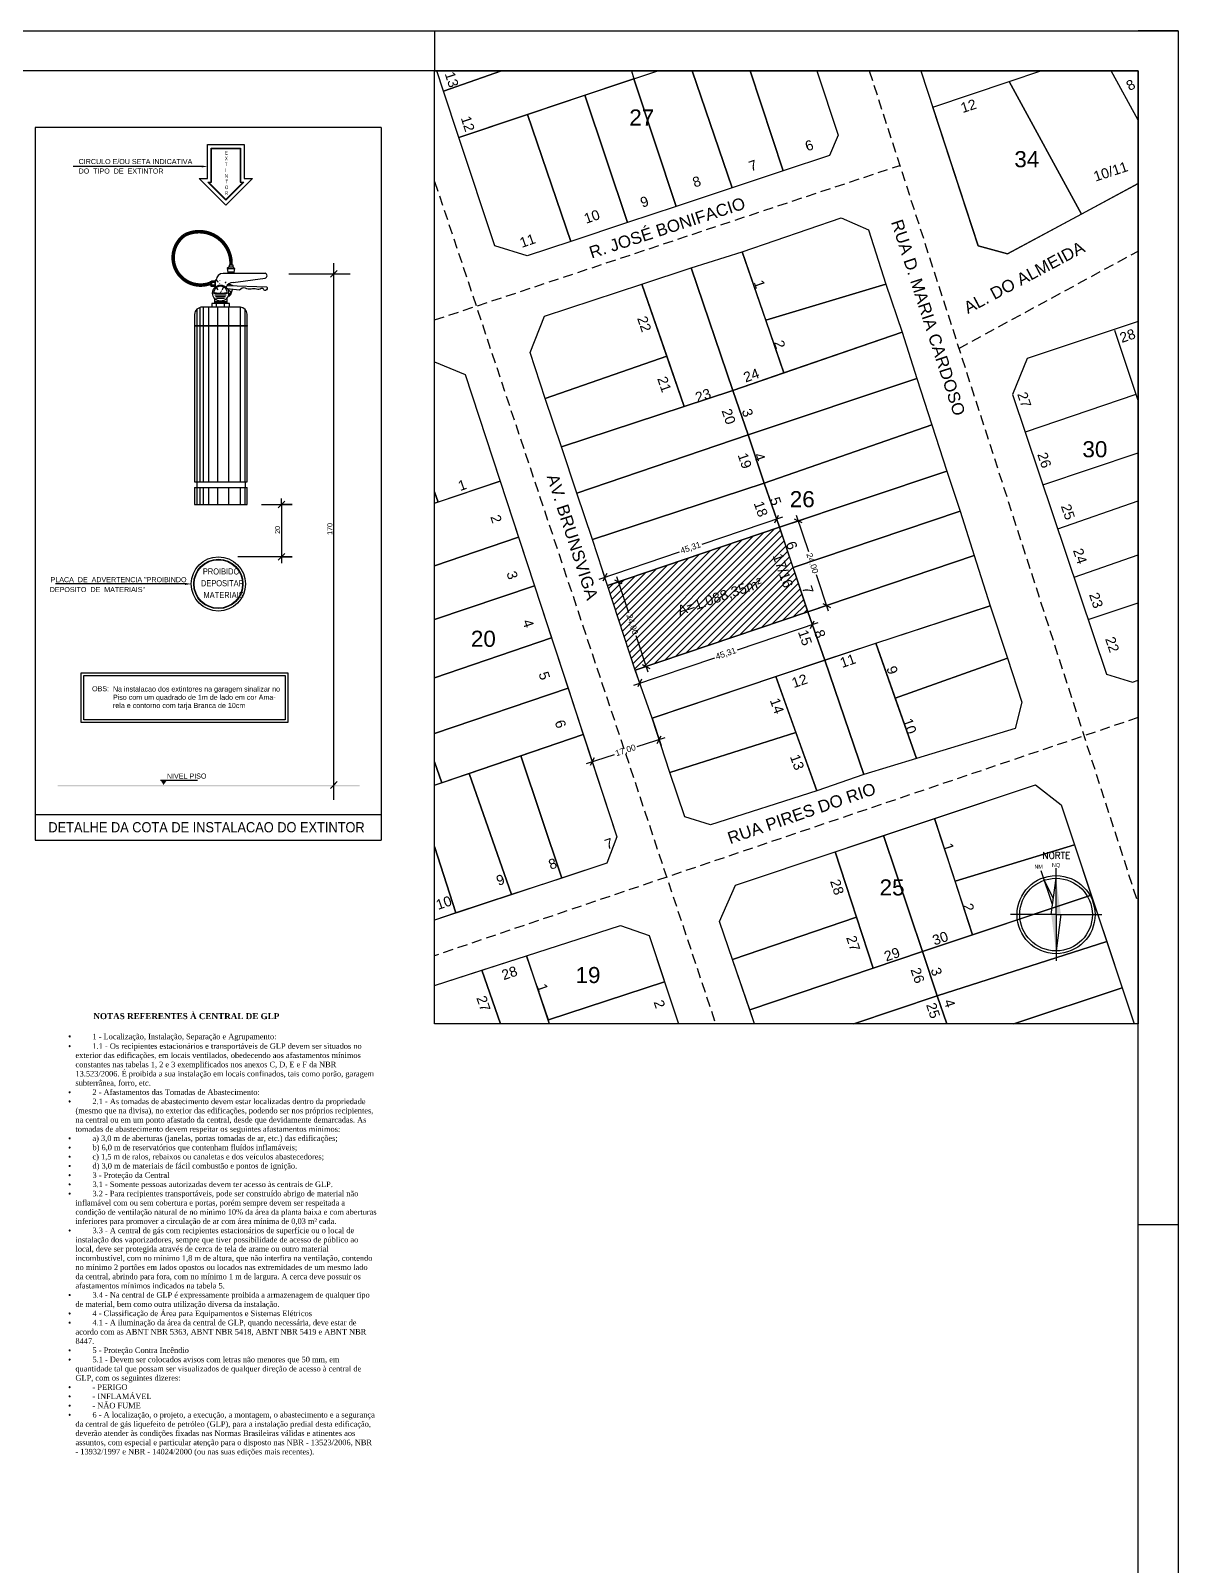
# Model space of a CAD drawing. Extents: x -120 to 1117, y 5 to 675.
# Drawn here: x 60.55 to 89.1, y 90.64 to 128.8 of the extents above; entities that cross this region are included whole.
import ezdxf
from ezdxf.enums import TextEntityAlignment as Align

# ---------------------------------------------------------------- set-up
doc = ezdxf.new("R2010")
doc.units = 0
doc.header["$MEASUREMENT"] = 0
doc.linetypes.add('HIDDEN', pattern=[0.375, 0.25, -0.125])
doc.layers.get('0').update_dxf_attribs({"linetype": 'CONTINUOUS'})
doc.layers.get('DEFPOINTS').update_dxf_attribs({"linetype": 'CONTINUOUS'})
for name, color, linetype in [('02', 2, 'CONTINUOUS'), ('03', 7, 'CONTINUOUS'), ('05', 4, 'CONTINUOUS'), ('carimbo', 4, 'CONTINUOUS'), ('cota', 1, 'CONTINUOUS'), ('projecao', 4, 'HIDDEN'), ('texto', 7, 'CONTINUOUS')]:
    doc.layers.add(name, color=color, linetype=linetype)
doc.styles.add('ROMAND', font='arial.ttf')
doc.styles.add('ROMANT', font='romant')
doc.styles.get("Standard").update_dxf_attribs({"font": 'arial.ttf'})
doc.dimstyles.new('cotass', dxfattribs={"dimtxt": 0.15, "dimasz": 0.15, "dimexe": 0.15, "dimexo": 0, "dimgap": 0.05, "dimtad": 0, "dimzin": 4, "dimdsep": 46, "dimtxsty": 'Standard', "dimblk": 'OBLIQUE', "dimcen": 0, "dimdle": 0.15, "dimclrd": 256, "dimclrt": 4, "dimadec": 0, "dimazin": 1, "dimtfac": 1, "dimtix": 1, "dimtofl": 0, "dimtmove": 0, "dimatfit": 3, "dimldrblk": 'OPEN30', "dimfxl": 0, "dimtolj": 1, "dimtzin": 0, "dimlwd": -1, "dimarcsym": 0})

# ---------------------------------------------------------------- blocks, each defined once
blk = doc.blocks.new('A1')
for p, q in [((656, 594), (656, 584)), ((841, 594), (831, 594))]:
    blk.add_line(p, q)
blk.add_lwpolyline([(841, 0), (0, 0), (0, 594), (841, 594)], close=True)
at = {"color": 2}
blk.add_lwpolyline([(831, 10), (831, 584), (30, 584), (30, 10), (831, 10)], dxfattribs=at)
blk.add_lwpolyline([(841, 297), (831, 297)])
blk = doc.blocks.new('_Oblique')
at = {"color": 0, "linetype": 'ByBlock', "lineweight": -2}
blk.add_line((-0.5, -0.5), (0.5, 0.5), dxfattribs=at)
blk = doc.blocks.new('*D546')
at = {"layer": 'cota', "color": 0, "lineweight": -2, "transparency": 16777216}
for p, q in [((79.178, 116.45), (79.787, 116.655)), ((79.884, 114.35), (80.494, 114.555))]:
    blk.add_line(p, q, dxfattribs=at)
at = {"layer": 'cota', "transparency": 16777216}
for p, q in [((79.597, 116.749), (79.901, 115.845)), ((80.399, 114.365), (80.095, 115.269))]:
    blk.add_line(p, q, dxfattribs=at)
at = {"layer": 'DEFPOINTS', "color": 0, "transparency": 16777216}
for p in [(79.178, 116.45), (79.645, 116.607), (79.884, 114.35)]:
    blk.add_point(p, dxfattribs=at)
at = {"layer": 'cota', "transparency": 16777216, "xscale": 0.15, "yscale": 0.15, "zscale": 0.15}
for p, rotation in [((79.645, 116.607), 108.5882823860844), ((80.352, 114.507), 288.5882823860844)]:
    blk.add_blockref('_Oblique', p, dxfattribs=dict(at, rotation=rotation))
at = {"layer": 'cota', "color": 4, "transparency": 16777216, "insert": (79.998, 115.557), "char_height": 0.15, "attachment_point": 5, "rotation": 288.5883}
blk.add_mtext('\\A1;24.00', dxfattribs=at)
blk = doc.blocks.new('_Open30')
at = {"color": 0, "linetype": 'ByBlock', "lineweight": -2}
for p, q in [((-1, 0.27), (0, 0)), ((0, 0), (-1, -0.27)), ((0, 0), (-1, 0))]:
    blk.add_line(p, q, dxfattribs=at)
blk = doc.blocks.new('*D547')
at = {"layer": 'cota', "color": 0, "lineweight": -2, "transparency": 16777216}
for p, q in [((79.178, 116.45), (79.06, 116.8)), ((74.903, 115), (74.785, 115.35))]:
    blk.add_line(p, q, dxfattribs=at)
at = {"layer": 'cota', "transparency": 16777216}
for p, q in [((79.25, 116.706), (77.246, 116.026)), ((74.691, 115.159), (76.694, 115.839))]:
    blk.add_line(p, q, dxfattribs=at)
at = {"layer": 'DEFPOINTS', "color": 0, "transparency": 16777216}
for p in [(79.108, 116.658), (79.178, 116.45), (74.903, 115)]:
    blk.add_point(p, dxfattribs=at)
at = {"layer": 'cota', "transparency": 16777216, "xscale": 0.15, "yscale": 0.15, "zscale": 0.15}
for p, rotation in [((79.108, 116.658), 18.73597466963692), ((74.833, 115.208), 198.7359746696369)]:
    blk.add_blockref('_Oblique', p, dxfattribs=dict(at, rotation=rotation))
at = {"layer": 'cota', "color": 4, "transparency": 16777216, "insert": (76.97, 115.933), "char_height": 0.15, "attachment_point": 5, "rotation": 18.736}
blk.add_mtext('\\A1;45,31', dxfattribs=at)
blk = doc.blocks.new('*D548')
at = {"layer": 'cota', "color": 0, "lineweight": -2, "transparency": 16777216}
for p, q in [((79.884, 114.35), (80.042, 113.884)), ((75.591, 112.9), (75.748, 112.434))]:
    blk.add_line(p, q, dxfattribs=at)
at = {"layer": 'cota', "transparency": 16777216}
for p, q in [((80.136, 114.074), (78.123, 113.395)), ((75.558, 112.528), (77.57, 113.208))]:
    blk.add_line(p, q, dxfattribs=at)
at = {"layer": 'DEFPOINTS', "color": 0, "transparency": 16777216}
for p in [(79.884, 114.35), (75.591, 112.9), (75.7, 112.576)]:
    blk.add_point(p, dxfattribs=at)
at = {"layer": 'cota', "transparency": 16777216, "xscale": 0.15, "yscale": 0.15, "zscale": 0.15}
for p, rotation in [((79.994, 114.026), 18.65983298043305), ((75.7, 112.576), 198.659832980433)]:
    blk.add_blockref('_Oblique', p, dxfattribs=dict(at, rotation=rotation))
at = {"layer": 'cota', "color": 4, "transparency": 16777216, "insert": (77.847, 113.301), "char_height": 0.15, "attachment_point": 5, "rotation": 18.6598}
blk.add_mtext('\\A1;45,31', dxfattribs=at)
blk = doc.blocks.new('*D549')
at = {"layer": 'cota', "color": 0, "lineweight": -2, "transparency": 16777216}
for p, q in [((74.903, 115), (75.316, 115.135)), ((75.591, 112.9), (76.004, 113.035))]:
    blk.add_line(p, q, dxfattribs=at)
at = {"layer": 'cota', "transparency": 16777216}
for p, q in [((75.127, 115.231), (75.423, 114.328)), ((75.908, 112.846), (75.612, 113.75))]:
    blk.add_line(p, q, dxfattribs=at)
at = {"layer": 'DEFPOINTS', "color": 0, "transparency": 16777216}
for p in [(74.903, 115), (75.861, 112.989), (75.591, 112.9)]:
    blk.add_point(p, dxfattribs=at)
at = {"layer": 'cota', "transparency": 16777216, "xscale": 0.15, "yscale": 0.15, "zscale": 0.15}
for p, rotation in [((75.174, 115.089), 108.1274610038362), ((75.861, 112.989), 288.1274610038362)]:
    blk.add_blockref('_Oblique', p, dxfattribs=dict(at, rotation=rotation))
at = {"layer": 'cota', "color": 4, "transparency": 16777216, "insert": (75.518, 114.039), "char_height": 0.15, "attachment_point": 5, "rotation": 288.1275}
blk.add_mtext('\\A1;24.00', dxfattribs=at)
blk = doc.blocks.new('*D550')
at = {"layer": 'cota', "color": 0, "lineweight": -2, "transparency": 16777216}
for p, q in [((76.009, 111.7), (76.231, 111.026)), ((74.345, 111.154), (74.567, 110.479))]:
    blk.add_line(p, q, dxfattribs=at)
at = {"layer": 'cota', "transparency": 16777216}
for p, q in [((76.326, 111.215), (75.633, 110.987)), ((74.377, 110.575), (75.071, 110.803))]:
    blk.add_line(p, q, dxfattribs=at)
at = {"layer": 'DEFPOINTS', "color": 0, "transparency": 16777216}
for p in [(76.009, 111.7), (74.345, 111.154), (74.52, 110.622)]:
    blk.add_point(p, dxfattribs=at)
at = {"layer": 'cota', "transparency": 16777216, "xscale": 0.15, "yscale": 0.15, "zscale": 0.15}
for p, rotation in [((76.184, 111.168), 18.17298431495165), ((74.52, 110.622), 198.1729843149517)]:
    blk.add_blockref('_Oblique', p, dxfattribs=dict(at, rotation=rotation))
at = {"layer": 'cota', "color": 4, "transparency": 16777216, "insert": (75.352, 110.895), "char_height": 0.15, "attachment_point": 5, "rotation": 18.173}
blk.add_mtext('\\A1;17,00', dxfattribs=at)

msp = doc.modelspace()

# ---------------------------------------------------------------- hatches: boundary and pattern name
at = {"layer": 'carimbo'}
h = msp.add_hatch(dxfattribs=at)
h.set_pattern_fill('ANSI31', color=253, style=0)
h.set_pattern_definition([(45, (5, 69.4), (-0.08838835, 0.08838835), [])])
h.paths.add_polyline_path([(75.591, 112.9), (74.903, 115), (79.178, 116.45), (79.884, 114.35)])

# ---------------------------------------------------------------- linework, layer by layer
at = {"layer": '02', "color": 4}
for p, q in [((60.664, 126.391), (60.664, 108.673)), ((69.27, 126.391), (60.664, 126.391)), ((69.27, 126.391), (69.27, 108.673)), ((60.664, 109.306), (69.27, 109.306)), ((60.664, 108.673), (69.27, 108.673))]:
    msp.add_line(p, q, dxfattribs=at)
at = {"layer": '02', "color": 5, "linetype": 'Continuous'}
for p, q in [((64.8, 125.423), (61.608, 125.423)), ((68.089, 109.672), (68.089, 123.02)), ((66.97, 122.756), (68.496, 122.756)), ((68.174, 122.84), (68.005, 122.671)), ((68.089, 122.756), (68.174, 122.84)), ((66.79, 117.015), (66.79, 117.165)), ((66.289, 117.015), (67.053, 117.015)), ((66.875, 117.099), (66.706, 116.931)), ((66.79, 117.015), (66.875, 117.099)), ((66.79, 117.015), (66.79, 115.714)), ((67.053, 117.015), (66.79, 117.015)), ((67.053, 115.714), (65.706, 115.714)), ((66.875, 115.799), (66.706, 115.63)), ((66.79, 115.714), (66.875, 115.799)), ((66.79, 115.714), (67.053, 115.714)), ((66.79, 115.714), (66.79, 115.559)), ((64.393, 115.042), (61.165, 115.042)), ((63.781, 110.164), (64.615, 110.164)), ((64.615, 110.164), (64.699, 110.164))]:
    msp.add_line(p, q, dxfattribs=at)
at = {"layer": '02', "linetype": 'Continuous'}
for p, q in [((68.174, 110.125), (68.005, 109.957)), ((68.089, 110.041), (68.174, 110.125))]:
    msp.add_line(p, q, dxfattribs=at)
at = {"layer": '02', "color": 1, "linetype": 'Continuous'}
for points in [[(64.952, 125.97), (65.859, 125.97), (65.859, 125.126), (66.07, 125.126), (65.405, 124.461), (64.741, 125.126), (64.952, 125.126)], [(65.04, 125.881), (65.77, 125.881), (65.77, 125.037), (65.856, 125.037), (65.405, 124.587), (64.955, 125.037), (65.04, 125.037)], [(65.049, 125.873), (65.762, 125.873), (65.762, 125.029), (65.835, 125.029), (65.405, 124.599), (64.975, 125.029), (65.049, 125.029)]]:
    msp.add_lwpolyline(points, close=True, dxfattribs=at)
at = {"layer": '02', "color": 5, "linetype": 'Continuous'}
for points in [[(61.81, 112.832), (66.949, 112.832), (66.949, 111.596), (61.81, 111.596)], [(61.875, 112.766), (66.883, 112.766), (66.883, 111.662), (61.875, 111.662)]]:
    msp.add_lwpolyline(points, close=True, dxfattribs=at)
at = {"layer": '02', "color": 1, "linetype": 'Continuous'}
for radius in [0.675, 0.612, 0.603]:
    msp.add_circle((65.22, 115.042), radius, dxfattribs=at)
at = {"layer": '02', "color": 5, "linetype": 'Continuous'}
for points in [[(64.8, 125.449), (64.8, 125.398), (64.952, 125.423)], [(64.393, 115.067), (64.393, 115.016), (64.545, 115.042)], [(63.781, 110.164), (63.94, 110.164), (63.856, 110.042)]]:
    msp.add_solid(points, dxfattribs=at)
at = {"layer": '03', "color": 4, "linetype": 'Continuous'}
for p, q in [((65.485, 122.929), (65.442, 122.885)), ((65.442, 122.885), (65.62, 122.885)), ((65.442, 122.885), (65.457, 122.797)), ((65.5, 122.973), (65.485, 122.973)), ((65.485, 122.973), (65.485, 122.929)), ((65.485, 122.929), (65.585, 122.929)), ((65.585, 122.973), (65.5, 122.973)), ((65.585, 122.929), (65.585, 122.973)), ((65.62, 122.885), (65.585, 122.929)), ((65.62, 122.885), (65.605, 122.797)), ((65.026, 122.562), (65.052, 122.575)), ((65.026, 122.46), (65.026, 122.562)), ((65.136, 122.575), (65.052, 122.575)), ((65.052, 122.575), (65.052, 122.448)), ((65.052, 122.543), (65.136, 122.543)), ((65.136, 122.448), (65.136, 122.575)), ((65.167, 122.596), (65.138, 122.596)), ((65.138, 122.596), (65.138, 122.421)), ((65.217, 122.558), (65.167, 122.603)), ((65.167, 122.596), (65.21, 122.553)), ((65.21, 122.553), (65.217, 122.558)), ((65.335, 122.767), (66.381, 122.767)), ((65.605, 122.797), (65.457, 122.797)), ((65.457, 122.797), (65.457, 122.767)), ((65.589, 122.541), (66.381, 122.648)), ((65.605, 122.797), (65.605, 122.767)), ((65.026, 122.46), (65.052, 122.448)), ((65.052, 122.484), (65.136, 122.484)), ((65.052, 122.448), (65.136, 122.448)), ((65.098, 122.274), (65.444, 122.274)), ((65.115, 122.285), (65.169, 122.285)), ((65.122, 122.144), (65.122, 122.019)), ((65.129, 122.228), (65.414, 122.228)), ((65.148, 122.188), (65.395, 122.188)), ((65.172, 122.399), (65.205, 122.354)), ((65.176, 122.148), (65.368, 122.148)), ((65.335, 122.413), (65.314, 122.359)), ((65.368, 122.283), (65.423, 122.283)), ((65.426, 122.143), (65.426, 122.019)), ((65.439, 122.464), (66.426, 122.43)), ((65.122, 122.067), (65.426, 122.067)), ((65.122, 122.048), (65.426, 122.048)), ((65.122, 122.032), (65.426, 122.032))]:
    msp.add_line(p, q, dxfattribs=at)
at = {"layer": '03', "color": 1, "linetype": 'Continuous'}
for p, q in [((64.626, 121.743), (64.626, 117.578)), ((64.686, 121.871), (64.686, 117.578)), ((64.755, 121.914), (64.755, 117.578)), ((65.766, 121.925), (64.819, 121.925)), ((64.838, 121.925), (64.838, 117.578)), ((64.972, 121.925), (64.972, 117.578)), ((65.165, 122.019), (65.165, 121.935)), ((65.202, 121.925), (65.202, 117.578)), ((65.361, 122.019), (65.361, 121.935)), ((65.471, 121.925), (65.471, 117.578)), ((65.764, 121.925), (65.764, 117.578)), ((65.874, 121.877), (65.874, 117.578)), ((65.939, 117.578), (65.939, 121.748)), ((64.626, 121.471), (65.939, 121.471)), ((65.939, 121.45), (64.626, 121.45)), ((65.939, 121.471), (65.939, 121.45)), ((64.626, 117.578), (65.939, 117.578)), ((64.681, 117.578), (64.681, 117.438)), ((65.887, 117.578), (65.887, 117.438)), ((64.626, 117.438), (64.626, 117.016)), ((64.626, 117.438), (65.939, 117.438)), ((64.686, 117.438), (64.686, 117.016)), ((64.755, 117.438), (64.755, 117.016)), ((64.838, 117.438), (64.838, 117.016)), ((64.972, 117.438), (64.972, 117.029)), ((65.202, 117.438), (65.202, 117.014)), ((65.471, 117.438), (65.471, 117.014)), ((65.764, 117.438), (65.764, 117.014)), ((65.874, 117.438), (65.874, 117.014)), ((65.939, 117.016), (65.939, 117.438)), ((64.626, 117.016), (65.939, 117.016))]:
    msp.add_line(p, q, dxfattribs=at)
at = {"layer": '03', "color": 4, "linetype": 'Continuous', "const_width": 0.0886}
for points in [[(64.39, 123.721, 0.87075), (64.999, 122.51, 1.459565)], [(64.39, 123.721, -0.568821), (65.535, 122.973, -1.334399)]]:
    msp.add_lwpolyline(points, format="xyb", dxfattribs=at)
at = {"layer": '03', "color": 4, "linetype": 'Continuous'}
for points, const_width in [([(65.249, 122.584, 1), (65.26, 122.584, 1)], 0.0105), ([(65.249, 122.513, 1), (65.26, 122.513, 1)], 0.0105), ([(65.389, 122.539, 1), (65.41, 122.539, 1)], 0.0211)]:
    msp.add_lwpolyline(points, format="xyb", close=True, dxfattribs=dict(at, const_width=const_width))
for points in [[(65.481, 122.504), (65.478, 122.463)], [(65.481, 122.504), (65.577, 122.46)], [(65.748, 122.345), (65.442, 122.384)]]:
    msp.add_lwpolyline(points, dxfattribs=at)
for points in [[(65.471, 122.38), (65.478, 122.335, -0.4472), (65.523, 122.285, -0.286414), (65.463, 122.21), (65.48, 122.193), (65.532, 122.238), (65.573, 122.367)], [(65.893, 122.397, 0.318622), (65.748, 122.345, -0.903886)], [(66.426, 122.43, -0.489122), (66.395, 122.34, -0.488635), (66.341, 122.375, 0.396727), (66.286, 122.385, -0.234891), (66.17, 122.371, 0.153462), (66.035, 122.375, -0.212271), (65.893, 122.397, 0.536791)]]:
    msp.add_lwpolyline(points, format="xyb", dxfattribs=at)
at = {"layer": '03', "color": 1, "linetype": 'Continuous'}
msp.add_lwpolyline([(65.055, 121.935), (65.498, 121.935), (65.498, 122.019), (65.055, 122.019)], close=True, dxfattribs=at)
at = {"layer": '03', "color": 4, "linetype": 'Continuous'}
msp.add_circle((65.275, 122.274), 0.2, dxfattribs=at)
for centre, radius, start, end in [((65.342, 122.591), 0.175, 92.3033, 178.4808), ((65.602, 122.331), 0.211, 93.578, 154.8374), ((66.369, 122.707), 0.0605, 281.4662, 78.5338), ((65.271, 122.274), 0.173, 0, 180)]:
    msp.add_arc(centre, radius, start, end, dxfattribs=at)
at = {"layer": '03', "color": 1, "linetype": 'Continuous'}
for centre, radius, start, end in [((64.82, 121.73), 0.195, 90.4689, 176.2772), ((65.746, 121.732), 0.194, 4.5721, 84.1686)]:
    msp.add_arc(centre, radius, start, end, dxfattribs=at)
at = {"layer": '03', "color": 4, "linetype": 'Continuous'}
for points in [[(64.984, 122.554), (65.026, 122.562), (65.017, 122.466)], [(65.259, 122.292), (65.285, 122.283), (65.34, 122.39)], [(65.469, 122.226), (65.475, 122.285), (65.487, 122.231), (65.501, 122.271)]]:
    msp.add_solid(points, dxfattribs=at)
at = {"layer": '05', "linetype": 'Continuous'}
msp.add_trace([(61.221, 110.041), (61.221, 110.011), (68.733, 110.041), (68.733, 110.011)], dxfattribs=at)
at = {"layer": 'carimbo'}
for p, q in [((87.509, 121.35), (88.1, 119.586)), ((88.045, 119.749), (85.293, 118.813)), ((85.732, 117.509), (88.1, 118.302)), ((86.101, 116.412), (88.1, 117.11)), ((86.505, 115.209), (88.1, 115.768)), ((86.858, 114.16), (88.1, 114.575)), ((85.971, 107.071), (85.684, 107.907)), ((85.991, 107.219), (85.765, 107.672)), ((85.938, 106.818), (86.058, 107.721)), ((85.938, 106.818), (86.058, 107.721)), ((86.058, 106.818), (86.058, 107.97)), ((86.058, 106.818), (86.058, 107.97)), ((86.058, 106.818), (84.923, 106.818)), ((86.179, 106.818), (86.058, 105.915)), ((86.058, 106.818), (86.058, 105.667)), ((86.179, 106.818), (86.058, 105.915)), ((86.058, 106.818), (86.058, 105.667)), ((86.058, 106.818), (87.194, 106.818))]:
    msp.add_line(p, q, dxfattribs=at)
for points in [[(70.6, 127.8), (88.1, 127.8), (88.1, 104.1), (70.6, 104.1)], [(74.337, 127.193), (75.559, 127.6), (76.605, 124.431), (75.394, 124.028), (74.337, 127.193), (74.337, 127.193), (74.337, 127.193)], [(82.991, 126.898), (84.891, 127.535), (86.695, 124.241), (84.853, 123.25), (84.122, 123.45), (82.991, 126.898), (82.991, 126.898), (82.991, 126.898)], [(72.91, 126.717), (74.337, 127.193), (75.394, 124.028), (73.987, 123.56), (72.91, 126.717), (72.91, 126.717), (72.91, 126.717)], [(71.201, 126.147), (72.91, 126.717), (73.987, 123.56), (72.903, 123.2), (72.097, 123.45), (71.201, 126.147), (71.201, 126.147), (71.201, 126.147)], [(78.835, 121.598), (78.247, 123.3), (80.709, 124.15), (81.391, 123.85), (81.828, 122.5), (78.835, 121.598), (78.835, 121.598), (78.835, 121.598)], [(79.288, 120.288), (78.016, 119.85), (76.984, 122.9), (78.247, 123.3), (79.288, 120.288), (79.288, 120.288), (79.288, 120.288)], [(78.016, 119.85), (76.803, 119.451), (75.753, 122.5), (76.984, 122.9), (78.016, 119.85), (78.016, 119.85), (78.016, 119.85)], [(75.753, 122.5), (76.372, 120.702), (73.353, 119.65), (72.972, 120.8), (73.334, 121.7), (75.753, 122.5), (75.753, 122.5), (75.753, 122.5)], [(79.288, 120.288), (78.835, 121.598), (81.828, 122.5), (82.228, 121.3), (79.288, 120.288), (79.288, 120.288), (79.288, 120.288)], [(78.403, 118.75), (78.016, 119.85), (82.228, 121.3), (82.597, 120.15), (78.403, 118.75), (78.403, 118.75), (78.403, 118.75)], [(76.372, 120.702), (76.803, 119.451), (73.759, 118.45), (73.353, 119.65), (76.372, 120.702), (76.372, 120.702), (76.372, 120.702)], [(78.016, 119.85), (78.403, 118.75), (74.141, 117.3), (73.759, 118.45), (78.016, 119.85), (78.016, 119.85), (78.016, 119.85)], [(78.797, 117.55), (78.403, 118.75), (82.597, 120.15), (82.972, 119), (78.797, 117.55), (78.797, 117.55), (78.797, 117.55)], [(78.403, 118.75), (78.797, 117.55), (74.528, 116.15), (74.141, 117.3), (78.403, 118.75), (78.403, 118.75), (78.403, 118.75)], [(79.178, 116.45), (78.797, 117.55), (82.972, 119), (83.341, 117.85), (79.178, 116.45), (79.178, 116.45), (79.178, 116.45)], [(78.797, 117.55), (79.178, 116.45), (74.903, 115), (74.528, 116.15), (78.797, 117.55), (78.797, 117.55), (78.797, 117.55)], [(79.515, 115.448), (79.178, 116.45), (83.341, 117.85), (83.672, 116.85), (79.515, 115.448), (79.515, 115.448), (79.515, 115.448)], [(79.884, 114.35), (79.515, 115.448), (83.672, 116.85), (84.022, 115.75), (79.884, 114.35), (79.884, 114.35), (79.884, 114.35)], [(80.309, 113.15), (79.884, 114.35), (84.022, 115.75), (84.422, 114.5), (80.309, 113.15), (80.309, 113.15), (80.309, 113.15)], [(82.055, 112.201), (81.573, 113.565), (84.422, 114.5), (84.853, 113.2), (82.055, 112.201), (82.055, 112.201), (82.055, 112.201)], [(79.884, 114.35), (80.309, 113.15), (76.009, 111.7), (75.591, 112.9), (79.884, 114.35), (79.884, 114.35), (79.884, 114.35)], [(80.309, 113.15), (81.573, 113.565), (82.584, 110.7), (81.278, 110.3), (80.309, 113.15), (80.309, 113.15), (80.309, 113.15)], [(79.09, 112.739), (80.309, 113.15), (81.278, 110.3), (80.109, 109.9), (79.09, 112.739), (79.09, 112.739), (79.09, 112.739)], [(82.584, 110.7), (82.055, 112.201), (84.853, 113.2), (85.203, 112.1), (85.041, 111.45), (82.584, 110.7), (82.584, 110.7), (82.584, 110.7)], [(79.09, 112.739), (79.589, 111.349), (76.453, 110.35), (76.009, 111.7), (79.09, 112.739), (79.09, 112.739), (79.09, 112.739)], [(72.741, 110.767), (74.298, 111.298), (75.134, 108.75), (74.884, 108.1), (73.762, 107.729), (72.741, 110.767), (72.741, 110.767), (72.741, 110.767)], [(79.589, 111.349), (80.109, 109.9), (77.466, 109.05), (76.822, 109.25), (76.453, 110.35), (79.589, 111.349), (79.589, 111.349), (79.589, 111.349)], [(71.456, 110.329), (72.741, 110.767), (73.762, 107.729), (72.51, 107.316), (71.456, 110.329), (71.456, 110.329), (71.456, 110.329)], [(83.546, 107.648), (83.037, 109.209), (85.547, 110.05), (86.184, 109.55), (86.517, 108.553), (83.546, 107.648), (83.546, 107.648), (83.546, 107.648)], [(83.979, 106.315), (82.734, 105.9), (81.765, 108.783), (83.037, 109.209), (83.979, 106.315), (83.979, 106.315), (83.979, 106.315)], [(82.734, 105.9), (81.51, 105.487), (80.566, 108.381), (81.765, 108.783), (82.734, 105.9), (82.734, 105.9), (82.734, 105.9)], [(83.979, 106.315), (83.546, 107.648), (86.517, 108.553), (86.936, 107.3), (83.979, 106.315), (83.979, 106.315), (83.979, 106.315)], [(80.566, 108.381), (81.097, 106.752), (78.009, 105.7), (77.684, 106.65), (78.084, 107.55), (80.566, 108.381), (80.566, 108.381), (80.566, 108.381)], [(83.103, 104.8), (82.734, 105.9), (86.936, 107.3), (87.32, 106.151), (83.103, 104.8), (83.103, 104.8), (83.103, 104.8)], [(73.428, 104.2), (72.881, 105.792), (75.222, 106.55), (75.934, 106.3), (76.318, 105.149), (73.428, 104.2), (73.428, 104.2), (73.428, 104.2)], [(81.097, 106.752), (81.51, 105.487), (78.438, 104.449), (78.009, 105.7), (81.097, 106.752), (81.097, 106.752), (81.097, 106.752)]]:
    msp.add_lwpolyline(points, close=True, dxfattribs=at)
for points in [[(72.264, 127.8), (70.816, 127.3), (70.652, 127.8)], [(75.493, 127.8), (75.559, 127.6), (71.201, 126.147), (70.816, 127.3), (72.264, 127.8)], [(77.008, 127.8), (78.004, 124.896), (76.605, 124.431), (75.559, 127.6), (76.151, 127.8)], [(78.452, 127.8), (79.267, 125.316), (78.004, 124.896), (77.008, 127.8)], [(80.105, 127.8), (80.641, 126.2), (80.422, 125.7), (79.267, 125.316), (78.452, 127.8)], [(82.696, 127.8), (84.122, 123.45), (84.853, 123.25), (88.1, 124.997)], [(88.1, 124.997), (86.695, 124.241), (84.891, 127.535), (85.681, 127.8)], [(88.1, 126.571), (87.43, 127.8)], [(88.1, 121.567), (85.341, 120.65), (84.978, 119.75), (87.316, 112.8), (87.959, 112.6), (88.1, 112.645)], [(70.6, 120.564), (71.359, 120.25), (72.23, 117.598), (70.686, 117.077), (70.6, 117.329)], [(70.6, 120.564), (71.359, 120.25), (75.134, 108.75), (74.884, 108.1), (70.6, 106.684)], [(70.6, 117.048), (72.23, 117.598), (72.688, 116.201), (70.6, 115.494)], [(70.6, 117.329), (70.686, 117.077), (70.6, 117.048)], [(70.6, 115.494), (72.688, 116.201), (73.084, 114.998), (70.6, 114.155)], [(70.6, 114.155), (73.084, 114.998), (73.509, 113.7), (70.6, 112.711)], [(70.6, 112.711), (73.509, 113.7), (73.919, 112.453), (70.6, 111.323)], [(70.6, 111.323), (73.919, 112.453), (74.298, 111.298), (70.779, 110.098), (70.6, 110.62)], [(70.6, 110.62), (70.779, 110.098), (70.601, 110.036)], [(70.6, 110.036), (71.456, 110.329), (72.51, 107.316), (71.131, 106.86), (70.6, 108.511)], [(78.558, 104.1), (77.684, 106.65), (78.084, 107.55), (85.547, 110.05), (86.184, 109.55), (88.005, 104.1)], [(70.6, 108.511), (71.131, 106.86), (70.6, 106.684)], [(70.6, 105.054), (75.222, 106.55), (75.934, 106.3), (76.668, 104.1)], [(83.344, 104.1), (83.103, 104.8), (87.32, 106.151), (87.704, 105), (85.011, 104.1)], [(72.237, 104.1), (71.777, 105.435), (72.881, 105.792), (73.45, 104.1)], [(78.558, 104.1), (78.438, 104.449), (82.734, 105.9), (83.103, 104.8), (81.03, 104.1)], [(70.6, 105.054), (71.777, 105.435), (72.236, 104.1)], [(73.461, 104.1), (73.428, 104.2), (76.318, 105.149), (76.668, 104.1)], [(85.011, 104.1), (87.704, 105), (88.005, 104.1)], [(81.03, 104.1), (83.103, 104.8), (83.344, 104.1)]]:
    msp.add_lwpolyline(points, dxfattribs=at)
at = {"layer": 'carimbo', "color": 6}
msp.add_lwpolyline([(75.591, 112.9), (74.903, 115), (79.178, 116.45), (79.884, 114.35), (75.591, 112.9)], dxfattribs=at)
at = {"layer": 'carimbo'}
for radius in [0.971, 0.903]:
    msp.add_circle((86.058, 106.818), radius, dxfattribs=at)
for points in [[(86.058, 106.818), (86.179, 106.818), (86.058, 107.721), (86.058, 106.818)], [(86.179, 106.818), (86.058, 106.818), (86.058, 107.721)], [(86.058, 106.818), (86.179, 106.818), (86.058, 107.721), (86.058, 106.818)], [(86.179, 106.818), (86.058, 106.818), (86.058, 107.721)], [(85.938, 106.818), (86.058, 106.818), (86.058, 105.915)], [(85.938, 106.818), (86.058, 106.818), (86.058, 105.915)]]:
    msp.add_solid(points, dxfattribs=at)
at = {"layer": 'projecao'}
for points in [[(81.413, 127.8), (88.1, 107.085)], [(70.6, 121.606), (82.172, 125.45)], [(70.6, 125.05), (77.59, 104.1)], [(83.641, 120.9), (88.1, 123.321)], [(88.1, 111.718), (70.6, 105.797)]]:
    msp.add_lwpolyline(points, dxfattribs=at)

# ---------------------------------------------------------------- block references
at = {"layer": 'carimbo', "xscale": 0.1000000000003638, "yscale": 0.1000000000003638, "zscale": 0.1000000000003638}
msp.add_blockref('A1', (5, 69.4), dxfattribs=at)

# ---------------------------------------------------------------- texts
at = {"layer": 'carimbo'}
for tag, height, style, p in [('NM', 0.096, 'ROMAND', (85.625, 107.963)), ('NORTE', 0.1623, 'ROMANT', (86.069, 108.208)), ('NQ', 0.096, 'ROMAND', (86.059, 108.003))]:
    msp.add_attdef(tag, text='NM', height=height, dxfattribs=dict(at, style=style)).set_placement(p, align=Align.CENTER)
at = {"layer": 'texto'}
for s, height, rotation, p in [('13', 0.25, 288, (70.847, 127.732)), ('8', 0.25, 28, (87.887, 127.296)), ('12', 0.25, 18, (83.734, 126.75)), ('12', 0.25, 288, (71.247, 126.632)), ('6', 0.25, 19, (79.867, 125.797)), ('7', 0.25, 19, (78.467, 125.297)), ('8', 0.25, 19, (77.067, 124.897)), ('10/11', 0.25, 18, (87.04, 125.046)), ('R. JOSÉ BONIFACIO', 0.3, 18, (74.504, 123.131)), ('9', 0.25, 19, (75.767, 124.397)), ('10', 0.25, 19, (74.367, 123.997)), ('RUA D. MARIA CARDOSO', 0.3, 288, (81.949, 124.044)), ('11', 0.25, 19, (72.767, 123.397)), ('AL. DO ALMEIDA', 0.3, 28, (83.865, 121.751)), ('1', 0.25, 289, (78.534, 122.55)), ('22', 0.25, 289, (75.634, 121.65)), ('28', 0.25, 19, (87.693, 121.033)), ('2', 0.25, 289, (79.034, 121.05)), ('24', 0.25, 19, (78.334, 120.05)), ('21', 0.25, 289, (76.134, 120.15)), ('23', 0.25, 19, (77.134, 119.55)), ('27', 0.25, 289, (85.088, 119.764)), ('20', 0.25, 289, (77.734, 119.35)), ('3', 0.25, 289, (78.234, 119.35)), ('26', 0.25, 289, (85.588, 118.264)), ('19', 0.25, 289, (78.134, 118.25)), ('4', 0.25, 289, (78.534, 118.25)), ('1', 0.25, 19, (71.234, 117.35)), ('AV. BRUNSVIGA', 0.3, 288, (73.383, 117.714)), ('5', 0.25, 289, (78.934, 117.15)), ('18', 0.25, 289, (78.534, 117.05)), ('25', 0.25, 289, (86.175, 116.977)), ('20', 0.1266, 90, (66.754, 116.287)), ('170', 0.1266, 90, (68.055, 116.262)), ('2', 0.25, 288, (71.982, 116.713)), ('6', 0.25, 289, (79.334, 116.05)), ('17/16', 0.25, 289, (79.004, 115.746)), ('24', 0.25, 289, (86.475, 115.877)), ('3', 0.25, 288, (72.382, 115.313)), ('A=1.088,35m²', 0.25, 19, (76.692, 114.251)), ('7', 0.25, 289, (79.734, 114.95)), ('23', 0.25, 289, (86.875, 114.777)), ('4', 0.25, 288, (72.782, 114.113)), ('15', 0.25, 289, (79.634, 113.85)), ('8', 0.25, 289, (80.034, 113.85)), ('22', 0.25, 289, (87.275, 113.677)), ('11', 0.25, 19, (80.734, 112.95)), ('9', 0.25, 289, (81.834, 112.95)), ('5', 0.25, 288, (73.182, 112.813)), ('12', 0.25, 19, (79.534, 112.45)), ('14', 0.25, 290, (78.934, 112.15)), ('6', 0.25, 288, (73.582, 111.613)), ('10', 0.25, 289, (82.234, 111.65)), ('13', 0.25, 290, (79.434, 110.75)), ('RUA PIRES DO RIO', 0.3, 19, (77.95, 108.568)), ('7', 0.25, 19, (74.884, 108.433)), ('1', 0.25, 288, (83.234, 108.55)), ('8', 0.25, 19, (73.484, 107.933)), ('9', 0.25, 19, (72.184, 107.533)), ('28', 0.25, 288, (80.434, 107.65)), ('10', 0.25, 19, (70.684, 106.933)), ('2', 0.25, 288, (83.734, 107.05)), ('27', 0.25, 288, (80.834, 106.25)), ('30', 0.25, 19, (83.034, 106.05)), ('29', 0.25, 19, (81.834, 105.65)), ('28', 0.25, 19, (72.318, 105.186)), ('26', 0.25, 289, (82.434, 105.45)), ('3', 0.25, 289, (82.934, 105.45)), ('1', 0.25, 289, (73.134, 105.05)), ('27', 0.25, 289, (71.634, 104.75)), ('2', 0.25, 289, (76.044, 104.645)), ('25', 0.25, 289, (82.821, 104.577)), ('4', 0.25, 289, (83.261, 104.665))]:
    msp.add_text(s, height=height, rotation=rotation, dxfattribs=at).set_placement(p)
for s, height, p in [('27', 0.4, (75.442, 126.442)), ('CIRCULO E/OU SETA INDICATIVA', 0.12656, (61.743, 125.483)), ('34', 0.4, (85.02, 125.405)), ('DO  TIPO  DE  EXTINTOR', 0.12656, (61.743, 125.247)), ('30', 0.4, (86.714, 118.192)), ('26', 0.4, (79.434, 116.95)), ('DEPOSITO  DE  MATERIAIS"', 0.12656, (61.025, 114.839)), ('PLACA  DE  ADVERTENCIA "PROIBINDO', 0.12656, (61.045, 115.085)), ('20', 0.4, (71.5, 113.479)), ('OBS:', 0.1266, (62.077, 112.372)), ('Na instalacao dos extintores na garagem sinalizar no', 0.12656, (62.597, 112.365)), ('Piso com um quadrado de 1m de lado em cor Ama-', 0.12656, (62.597, 112.16)), ('rela e contorno com tarja Branca de 10cm', 0.12656, (62.597, 111.956)), ('NIVEL PISO', 0.1266, (63.94, 110.201)), ('25', 0.4, (81.668, 107.295)), ('19', 0.4, (74.104, 105.116))]:
    msp.add_text(s, height=height, dxfattribs=at).set_placement(p)
for s, height, width, p in [('X', 0.0886, 0.7, (65.382, 125.577)), ('E', 0.0886, 0.7, (65.382, 125.72)), ('T', 0.0886, 0.7, (65.382, 125.433)), ('N', 0.0886, 0.7, (65.382, 125.146)), ('I', 0.0886, 0.7, (65.392, 125.29)), ('O', 0.0886, 0.7, (65.382, 124.86)), ('R', 0.0886, 0.7, (65.382, 124.716)), ('T', 0.0886, 0.7, (65.397, 125.003)), ('PROIBIDO', 0.1519, 0.7, (64.834, 115.277)), ('DEPOSITAR', 0.1519, 0.7, (64.786, 114.984)), ('MATERIAIS', 0.1519, 0.7, (64.85, 114.691)), ('DETALHE DA COTA DE INSTALACAO DO EXTINTOR', 0.25312, 0.9, (60.991, 108.865))]:
    msp.add_text(s, height=height, dxfattribs=dict(at, width=width)).set_placement(p)
at = {"layer": 'texto', "insert": (61.487, 104.369), "char_height": 0.15, "width": 7.65148, "attachment_point": 1}
msp.add_mtext('\\pi0.6233;{\\fTimes New Roman|b1|i0|c0|p16;NOTAS REFERENTES À CENTRAL DE GLP\\fArial|b1|i0|c0|p34;\\H1.334x;\\P\\pi0.374;\\fArial|b0|i0|c0|p34;\\H0.7498x;\\P\\pi-0.1769,l0.1769;{\\fSymbol|b0|i0|c2|p18;\\H0.9998x;·^I}\\fTimes New Roman|b0|i0|c0|p18;\\H0.9165x;1 - Localização, Instalação, Separação e Agrupamento:\\P{\\fSymbol|b0|i0|c2|p18;·^I}1.1 - Os recipientes estacionários e transportáveis de GLP devem ser situados no exterior das edificações, em locais ventilados, obedecendo aos afastamentos mínimos constantes nas tabelas 1, 2 e 3 exemplificados nos anexos C, D, E e F da NBR 13.523/2006. É proibida a sua instalação em locais confinados, tais como porão, garagem subterrânea, forro, etc.\\P{\\fSymbol|b0|i0|c2|p18;·^I}2 - Afastamentos das Tomadas de Abastecimento:\\P{\\fSymbol|b0|i0|c2|p18;·^I}2.1 - As tomadas de abastecimento devem estar localizadas dentro da propriedade (mesmo que na divisa), no exterior das edificações, podendo ser nos próprios recipientes, na central ou em um ponto afastado da central, desde que devidamente demarcadas. As tomadas de abastecimento devem respeitar os seguintes afastamentos mínimos:\\P{\\fSymbol|b0|i0|c2|p18;·^I}a) 3,0 m de aberturas (janelas, portas tomadas de ar, etc.) das edificações;\\P{\\fSymbol|b0|i0|c2|p18;·^I}b) 6,0 m de reservatórios que contenham fluídos inflamáveis;\\P{\\fSymbol|b0|i0|c2|p18;·^I}c) 1,5 m de ralos, rebaixos ou canaletas e dos veículos abastecedores;\\P{\\fSymbol|b0|i0|c2|p18;·^I}d) 3,0 m de materiais de fácil combustão e pontos de ignição.\\P{\\fSymbol|b0|i0|c2|p18;·^I}3 - Proteção da Central\\P{\\fSymbol|b0|i0|c2|p18;·^I}3.1 - Somente pessoas autorizadas devem ter acesso às centrais de GLP.\\P{\\fSymbol|b0|i0|c2|p18;·^I}3.2 - Para recipientes transportáveis, pode ser construído abrigo de material não inflamável com ou sem cobertura e portas, porém sempre devem ser respeitada a condição de ventilação natural de no mínimo 10% da área da planta baixa e com aberturas inferiores para promover a circulação de ar com área mínima de 0,03 m² cada.\\P{\\fSymbol|b0|i0|c2|p18;·^I}3.3 - A central de gás com recipientes estacionários de superfície ou o local de instalação dos vaporizadores, sempre que tiver possibilidade de acesso de público ao local, deve ser protegida através de cerca de tela de arame ou outro material incombustível, com no mínimo 1,8 m de altura, que não interfira na ventilação, contendo no mínimo 2 portões em lados opostos ou locados nas extremidades de um mesmo lado da central, abrindo para fora, com no mínimo 1 m de largura. A cerca deve possuir os afastamentos mínimos indicados na tabela 5.\\P{\\fSymbol|b0|i0|c2|p18;·^I}3.4 - Na central de GLP é expressamente proibida a armazenagem de qualquer tipo de material, bem como outra utilização diversa da instalação.\\P{\\fSymbol|b0|i0|c2|p18;·^I}4 - Classificação de Área para Equipamentos e Sistemas Elétricos\\P{\\fSymbol|b0|i0|c2|p18;·^I}4.1 - A iluminação da área da central de GLP, quando necessária, deve estar de acordo com as ABNT NBR 5363, ABNT NBR 5418, ABNT NBR 5419 e ABNT NBR 8447.\\P{\\fSymbol|b0|i0|c2|p18;·^I}5 - Proteção Contra Incêndio\\P{\\fSymbol|b0|i0|c2|p18;·^I}5.1 - Devem ser colocados avisos com letras não menores que 50 mm, em quantidade tal que possam ser visualizados de qualquer direção de acesso à central de GLP, com os seguintes dizeres:\\P{\\fSymbol|b0|i0|c2|p18;·^I}- PERIGO\\P{\\fSymbol|b0|i0|c2|p18;·^I}- INFLAMÁVEL\\P{\\fSymbol|b0|i0|c2|p18;·^I}- NÃO FUME\\P{\\fSymbol|b0|i0|c2|p18;·^I}6 - A localização, o projeto, a execução, a montagem, o abastecimento e a segurança da central de gás liquefeito de petróleo (GLP), para a instalação predial desta edificação, deverão atender às condições fixadas nas Normas Brasileiras válidas e atinentes aos assuntos, com especial e particular atenção para o disposto nas NBR - 13523/2006, NBR - 13932/1997 e NBR - 14024/2000 (ou nas suas edições mais recentes).}', dxfattribs=at)

# ---------------------------------------------------------------- dimensions: what is measured, and where the dimension line sits
at = {"layer": 'cota'}
for p1, p2, distance, text, picture, middle in [((74.903, 115), (79.178, 116.45), 0.219, '45,31', '*D547', (76.97, 115.933)), ((79.884, 114.35), (79.178, 116.45), -0.493, '24.00', '*D546', (79.998, 115.557)), ((74.903, 115), (75.591, 112.9), 0.285, '24.00', '*D549', (75.518, 114.039)), ((79.884, 114.35), (75.591, 112.9), 0.342, '45,31', '*D548', (77.847, 113.301)), ((76.009, 111.7), (74.345, 111.154), 0.56, '17,00', '*D550', (75.352, 110.895))]:
    dim = msp.add_aligned_dim(p1=p1, p2=p2, distance=distance, text=text, dimstyle='cotass', dxfattribs=at)
    dim.commit()
    dim.dimension.update_dxf_attribs({"geometry": picture, "text_midpoint": middle})

doc.saveas('drawing.dxf')
